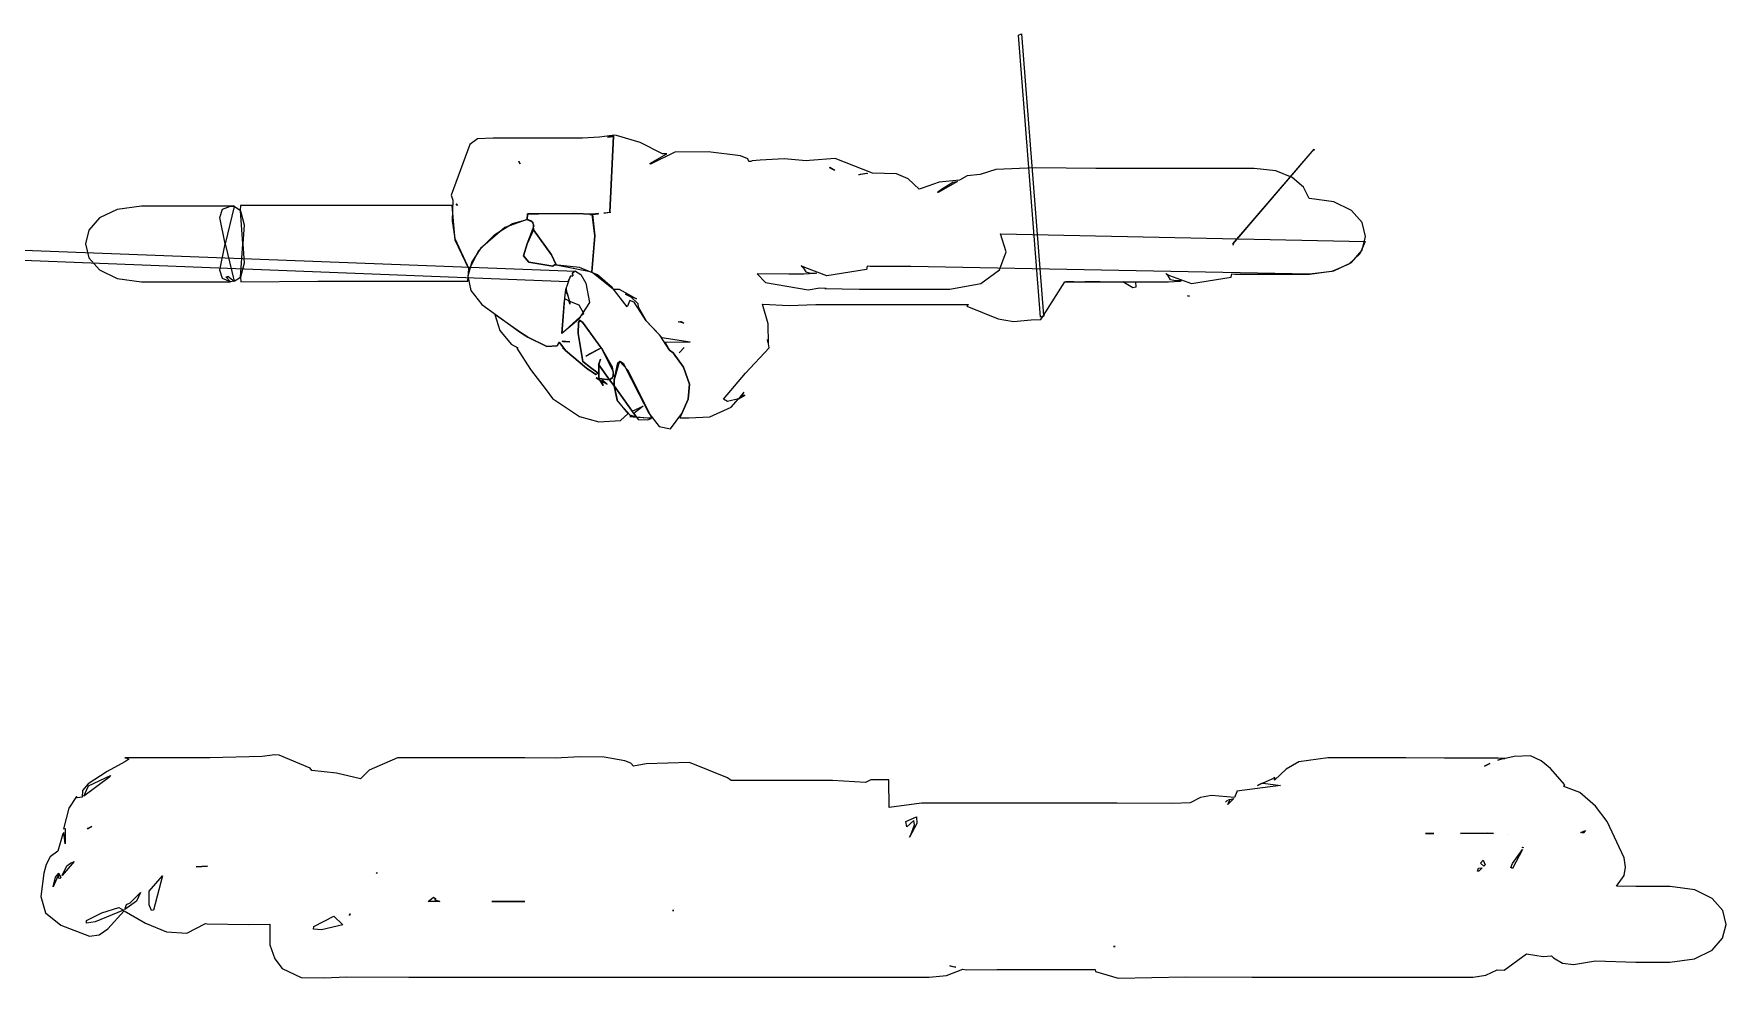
# Model space of a CAD drawing. Extents: x -74 to 153, y -120 to 75.
# Drawn here: x 85.6 to 152.5, y -116.2 to -78.8 of the extents above; entities that cross this region are included whole.
import ezdxf

# ---------------------------------------------------------------- set-up
doc = ezdxf.new("R2010")
doc.units = 0

msp = doc.modelspace()

# ---------------------------------------------------------------- linework, layer by layer
at = {"layer": 'Layer 1'}
for p, q in [((124.551, -78.8937), (124.669712, -78.840176)), ((125.426223, -90.032986), (124.551, -78.8937)), ((124.669712, -78.840176), (125.544935, -89.974503)), ((108.000427, -82.917104), (107.33291, -82.963191)), ((108.585253, -82.848847), (108.000427, -82.917104)), ((108.551, -82.8863), (108.312985, -82.924076)), ((108.312985, -82.924076), (108.31403, -82.924076)), ((108.31403, -82.924076), (108.570713, -82.896366)), ((108.551023, -82.886151), (108.4096, -85.88363)), ((108.4096, -85.88363), (108.551, -82.8863)), ((108.570713, -82.896366), (108.551023, -82.886151)), ((108.586, -82.8481), (108.585253, -82.848847)), ((108.58651, -82.847906), (108.586, -82.8481)), ((108.669783, -82.854327), (108.58651, -82.847906)), ((109.606835, -83.133752), (108.669783, -82.854327)), ((102.87757, -83.209581), (102.1345, -85.215289)), ((103.182185, -82.982969), (102.87757, -83.209581)), ((103.80235, -82.960129), (103.182185, -82.982969)), ((105.60744, -82.961324), (103.80235, -82.960129)), ((107.33291, -82.963191), (105.60744, -82.961324)), ((110.483483, -83.576107), (109.606835, -83.133752)), ((110.97264, -83.519193), (110.018975, -83.985015)), ((110.176319, -83.862236), (110.66418, -83.577825)), ((110.66418, -83.577825), (110.483483, -83.576107)), ((112.297209, -83.496779), (110.97264, -83.519193)), ((113.57184, -83.660083), (112.297209, -83.496779)), ((133.02838, -87.141518), (136.239, -83.4032)), ((136.221191, -83.4032), (133.02838, -87.141518)), ((136.23213, -83.44987), (136.221191, -83.4032)), ((136.239, -83.4032), (136.23213, -83.44987)), ((104.81586, -83.875215), (104.81583, -83.87523)), ((104.81583, -83.87523), (104.862208, -83.97688)), ((104.817727, -83.881935), (104.81586, -83.875215)), ((104.862208, -83.97688), (104.817727, -83.881935)), ((109.987548, -83.965035), (110.176319, -83.862236)), ((110.018975, -83.985015), (109.987548, -83.965035)), ((113.863812, -83.772814), (113.57184, -83.660083)), ((113.896048, -83.881618), (113.863812, -83.772814)), ((113.97611, -83.885725), (113.896048, -83.881618)), ((114.033719, -83.856416), (113.97611, -83.885725)), ((114.349758, -83.831185), (114.033719, -83.856416)), ((115.290556, -83.777978), (114.349758, -83.831185)), ((116.165498, -83.855685), (115.290556, -83.777978)), ((116.292969, -83.840228), (116.165498, -83.855685)), ((117.308899, -83.7692), (116.292969, -83.840228)), ((117.110328, -84.152619), (117.098515, -84.111057)), ((117.098515, -84.111057), (117.09853, -84.111057)), ((117.09853, -84.111057), (117.104205, -84.111057)), ((117.104205, -84.111057), (117.298612, -84.228313)), ((117.244938, -84.212849), (117.110328, -84.152619)), ((117.298612, -84.228313), (117.244938, -84.212849)), ((118.780599, -84.341048), (117.308899, -83.7692)), ((123.659612, -84.20658), (123.047218, -84.397343)), ((125.228432, -84.131767), (123.659612, -84.20658)), ((126.436012, -84.149994), (125.228432, -84.131767)), ((127.612962, -84.1544), (126.436012, -84.149994)), ((129.740802, -84.1544), (127.612962, -84.1544)), ((130.60448, -84.1544), (129.740802, -84.1544)), ((132.312, -84.1544), (130.60448, -84.1544)), ((133.166, -84.1544), (132.312, -84.1544)), ((133.86887, -84.15441), (133.166, -84.1544)), ((134.724857, -84.251793), (133.86887, -84.15441)), ((135.372974, -84.513648), (134.724857, -84.251793)), ((118.584369, -84.364088), (118.240911, -84.405658)), ((118.240911, -84.405658), (118.316685, -84.38709)), ((118.316685, -84.38709), (118.54616, -84.344838)), ((118.54616, -84.344838), (118.584369, -84.364088)), ((118.54616, -84.344838), (118.54616, -84.344838)), ((119.738409, -84.368989), (118.780599, -84.341048)), ((120.190418, -84.572888), (119.738409, -84.368989)), ((120.628569, -84.979398), (120.190418, -84.572888)), ((121.424657, -84.696183), (120.751657, -84.931564)), ((122.145552, -84.679284), (121.387026, -85.109667)), ((122.226707, -84.627921), (121.424657, -84.696183)), ((121.509931, -84.971556), (121.957126, -84.697078)), ((121.957126, -84.697078), (122.12091, -84.678119)), ((122.12091, -84.678089), (122.145552, -84.679284)), ((122.12091, -84.678119), (122.12091, -84.678089)), ((122.522622, -84.446492), (122.226707, -84.627921)), ((123.047218, -84.397343), (122.522622, -84.446492)), ((135.813322, -84.894531), (135.372974, -84.513648)), ((136.046, -85.349), (135.813322, -84.894531)), ((102.1345, -85.215289), (102.204938, -85.414221)), ((102.204938, -85.414221), (102.170375, -86.228124)), ((102.34041, -85.554454), (102.38985, -85.621837)), ((102.38985, -85.621837), (102.34041, -85.554454)), ((102.34041, -85.554454), (102.34041, -85.554454)), ((120.751657, -84.931564), (120.628569, -84.979398)), ((121.354971, -85.097468), (121.509931, -84.971556)), ((121.387026, -85.109667), (121.354971, -85.097468)), ((136.052, -85.34895), (136.046, -85.349)), ((137.02221, -85.477291), (136.052, -85.34895)), ((137.715217, -85.815645), (137.02221, -85.477291)), ((88.240983, -86.114695), (87.825179, -86.593058)), ((88.93399, -85.776341), (88.240983, -86.114695)), ((89.9042, -85.648), (88.93399, -85.776341)), ((91.6964, -85.648), (89.9042, -85.648)), ((93.0404, -85.648), (91.6964, -85.648)), ((93.002127, -86.100779), (93.098441, -85.771085)), ((93.209768, -87.14137), (93.002127, -86.100779)), ((93.4138, -85.64794), (93.0404, -85.648)), ((93.098441, -85.771085), (93.4138, -85.64794)), ((93.56217, -85.666226), (93.209819, -87.141426)), ((93.4885, -85.648), (93.4138, -85.648)), ((93.4138, -85.648), (93.56212, -85.666227)), ((93.5553, -85.6375), (93.4885, -85.648)), ((93.555288, -85.637501), (93.5553, -85.6375)), ((93.563165, -85.648), (93.555288, -85.637501)), ((93.56212, -85.666227), (93.563165, -85.648)), ((93.56217, -85.666236), (93.56217, -85.666226)), ((93.809086, -85.833231), (93.56217, -85.666236)), ((93.8176, -85.6192), (93.802143, -85.804422)), ((93.802143, -85.804422), (93.809086, -85.833221)), ((93.809086, -85.833221), (93.951602, -86.382324)), ((93.911027, -87.141431), (93.809086, -85.833231)), ((96.8652, -85.6192), (93.8176, -85.6192)), ((98.3627, -85.6192), (96.8652, -85.6192)), ((100.952, -85.6192), (98.3627, -85.6192)), ((102.174149, -85.619253), (100.952, -85.6192)), ((102.170375, -86.228124), (102.277876, -86.9294)), ((102.29577, -86.989046), (102.174149, -85.619253)), ((105.14, -86.1798), (104.257018, -86.490721)), ((104.562351, -86.32953), (105.139875, -86.180031)), ((105.139875, -86.180031), (105.140621, -86.180031)), ((105.140002, -86.179793), (105.14, -86.1798)), ((105.330906, -86.241818), (105.140002, -86.179793)), ((105.140621, -86.180031), (105.157393, -85.946833)), ((105.157457, -85.946906), (105.140686, -86.179813)), ((105.140686, -86.179813), (105.369071, -86.284268)), ((105.157393, -85.946833), (105.584856, -85.947729)), ((105.58492, -85.947803), (105.157457, -85.946906)), ((105.411628, -86.415005), (105.330906, -86.241818)), ((105.584856, -85.947729), (107.020676, -85.933437)), ((107.0206, -85.93351), (105.58492, -85.947803)), ((107.020734, -85.933492), (107.0206, -85.93351)), ((107.020676, -85.933437), (107.021, -85.9334)), ((107.694523, -85.959597), (107.020734, -85.933492)), ((107.021, -85.9334), (107.694938, -85.959505)), ((107.618396, -85.980452), (107.694523, -85.959597)), ((107.715528, -85.972141), (107.618396, -85.980452)), ((107.695073, -85.959811), (107.618938, -85.980667)), ((107.618938, -85.980667), (107.715921, -85.972356)), ((107.694938, -85.959505), (107.705437, -85.958758)), ((107.705572, -85.959064), (107.695073, -85.959811)), ((107.965804, -85.944159), (107.705328, -85.959182)), ((107.705328, -85.959182), (107.715677, -85.970846)), ((107.705437, -85.958758), (107.965913, -85.943734)), ((107.715921, -85.970728), (107.705572, -85.959064)), ((107.811787, -86.818466), (107.715528, -85.972141)), ((107.715677, -85.97219), (107.965072, -85.945794)), ((107.715677, -85.970846), (107.715677, -85.97219)), ((107.965166, -85.945377), (107.715921, -85.971774)), ((107.715921, -85.971774), (107.715921, -85.970728)), ((107.715921, -85.972356), (107.812038, -86.818098)), ((107.965072, -85.945794), (107.965819, -85.944151)), ((107.965913, -85.943734), (107.965166, -85.945377)), ((107.965819, -85.944151), (107.965804, -85.944159)), ((108.171452, -85.921687), (108.409467, -85.883918)), ((108.172498, -85.921687), (108.171452, -85.921687)), ((108.429181, -85.893977), (108.172498, -85.921687)), ((108.409467, -85.883918), (108.40949, -85.883769)), ((108.40949, -85.883769), (108.429181, -85.893977)), ((138.131021, -86.294008), (137.715217, -85.815645)), ((67.572872, -86.713153), (107.046164, -88.217254)), ((87.825179, -86.593058), (87.686577, -87.141425)), ((93.951602, -86.382324), (93.911027, -87.141421)), ((102.277876, -86.9294), (102.842855, -88.153571)), ((103.228018, -87.398249), (103.863124, -86.762919)), ((104.257018, -86.490721), (103.291561, -87.31668)), ((103.863124, -86.762919), (104.562351, -86.32953)), ((105.136941, -87.141335), (105.411628, -86.415005)), ((105.39318, -86.586441), (105.13708, -87.141368)), ((105.369071, -86.284268), (105.393284, -86.58657)), ((106.105473, -87.570871), (105.393176, -86.586434)), ((105.393176, -86.586434), (105.39318, -86.586441)), ((105.393284, -86.58657), (106.105581, -87.571156)), ((107.812038, -86.818098), (107.694192, -88.238888)), ((107.695404, -88.239696), (107.811787, -86.818466)), ((124.066424, -87.454409), (123.839423, -86.73962)), ((123.839423, -86.73962), (138.250304, -87.046289)), ((138.269622, -86.842375), (138.131021, -86.294008)), ((138.131021, -87.390742), (138.269622, -86.842375)), ((106.752736, -88.634801), (67.9681, -87.1307)), ((87.686577, -87.141425), (87.825179, -87.689792)), ((93.002127, -88.181962), (93.209768, -87.14137)), ((93.209819, -87.141426), (93.56217, -88.616626)), ((93.809086, -88.449631), (93.911027, -87.141431)), ((93.911027, -87.141421), (93.951602, -87.900522)), ((102.835983, -88.124963), (102.29577, -86.989046)), ((102.842855, -88.153571), (103.228018, -87.398249)), ((103.291561, -87.31668), (102.952249, -87.84601)), ((104.989435, -87.608634), (105.136941, -87.141335)), ((105.13708, -87.141368), (104.989578, -87.608667)), ((106.287917, -87.965516), (106.105473, -87.570871)), ((106.105581, -87.571156), (106.287734, -87.96551)), ((123.810432, -88.164334), (124.066424, -87.454409)), ((133.028564, -87.141524), (133.039503, -87.188194)), ((133.046373, -87.141524), (133.028564, -87.141524)), ((133.039503, -87.188194), (133.046373, -87.141524)), ((138.044035, -87.531806), (137.608763, -87.943686)), ((137.715217, -87.869105), (138.131021, -87.390742)), ((138.250304, -87.046289), (138.044035, -87.531806)), ((87.825179, -87.689792), (88.240983, -88.168155)), ((88.240983, -88.168155), (88.93399, -88.506509)), ((93.098441, -88.511655), (93.002127, -88.181962)), ((93.951602, -87.900522), (93.809086, -88.449621)), ((102.952249, -87.84601), (102.801531, -88.411954)), ((102.802, -88.6061), (102.835983, -88.124963)), ((105.200716, -87.856846), (104.989435, -87.608634)), ((104.989578, -87.608667), (105.200861, -87.856879)), ((106.156371, -88.018432), (105.200716, -87.856846)), ((105.200861, -87.856879), (106.15651, -88.018465)), ((106.219669, -87.96272), (106.156371, -88.018432)), ((106.15651, -88.018465), (106.219809, -87.962753)), ((107.202974, -88.070114), (106.219669, -87.96272)), ((106.219809, -87.962753), (106.287917, -87.965516)), ((106.287734, -87.96551), (107.695404, -88.239696)), ((106.936044, -88.288251), (107.045863, -88.217224)), ((107.046164, -88.217254), (106.936345, -88.288282)), ((107.045863, -88.217224), (107.04587, -88.217223)), ((107.04587, -88.217223), (107.263138, -88.346721)), ((107.915364, -88.360157), (107.202974, -88.070114)), ((107.694192, -88.238888), (108.554376, -88.930762)), ((116.109873, -88.077283), (115.965899, -88.00364)), ((115.965899, -88.00364), (116.061131, -88.092458)), ((116.061131, -88.092458), (116.14608, -88.247826)), ((116.977744, -88.402956), (116.109873, -88.077283)), ((116.14608, -88.247826), (116.285739, -88.279435)), ((118.544824, -88.146124), (116.977744, -88.402956)), ((118.581868, -88.019967), (118.544824, -88.146124)), ((118.690664, -88.026538), (118.581868, -88.019967)), ((118.690664, -88.0296), (118.690664, -88.026538)), ((118.728, -88.0296), (118.690664, -88.0296)), ((119.176, -88.0296), (118.728, -88.0296)), ((120.296, -88.0296), (119.176, -88.0296)), ((136.051144, -88.336269), (120.296, -88.0296)), ((123.071393, -88.708371), (123.810432, -88.164334)), ((136.944471, -88.229362), (136.051144, -88.336269)), ((136.052, -88.3358), (137.02221, -88.207459)), ((137.608763, -87.943686), (136.944471, -88.229362)), ((137.02221, -88.207459), (137.715217, -87.869105)), ((88.93399, -88.506509), (89.9042, -88.63485)), ((89.9042, -88.63485), (91.6964, -88.6348)), ((91.6964, -88.6348), (93.0404, -88.6348)), ((93.0404, -88.6348), (93.4138, -88.6348)), ((93.4138, -88.6348), (93.098441, -88.511655)), ((93.41385, -88.634848), (93.2347, -88.4391)), ((93.2347, -88.4391), (93.309371, -88.4391)), ((93.309371, -88.4391), (93.308326, -88.420873)), ((93.308326, -88.420873), (93.56217, -88.616621)), ((93.56217, -88.616621), (93.41385, -88.634848)), ((93.56217, -88.616626), (93.809086, -88.449631)), ((93.809086, -88.449621), (93.824543, -88.634843)), ((93.824543, -88.634843), (96.8652, -88.6061)), ((96.8652, -88.6061), (98.3627, -88.6061)), ((98.3627, -88.6061), (100.952, -88.6061)), ((100.952, -88.6061), (102.618, -88.6061)), ((102.618, -88.6061), (102.802, -88.6061)), ((102.801531, -88.411954), (102.909146, -88.983795)), ((106.604989, -89.511198), (106.666587, -88.939328)), ((106.67818, -88.889578), (106.649305, -89.042131)), ((106.666587, -88.939328), (106.850441, -88.421113)), ((106.739575, -89.131528), (106.67818, -88.889578)), ((106.67818, -88.889578), (106.67818, -88.889578)), ((106.850742, -88.421144), (106.752736, -88.634801)), ((106.850441, -88.421113), (106.950777, -88.399526)), ((106.951078, -88.399557), (106.850742, -88.421144)), ((106.930071, -88.296853), (106.936044, -88.288251)), ((106.950777, -88.399526), (106.930071, -88.296853)), ((106.936345, -88.288282), (106.930371, -88.296884)), ((106.930371, -88.296884), (106.951078, -88.399557)), ((107.263138, -88.346721), (107.464967, -88.685093)), ((107.464967, -88.685093), (107.601088, -89.456153)), ((108.498582, -88.866879), (107.915364, -88.360157)), ((109.094369, -89.62431), (108.498582, -88.866879)), ((108.554376, -88.930762), (108.78116, -88.929045)), ((108.78116, -88.929045), (109.460639, -89.304739)), ((115.47703, -88.33529), (114.22847, -88.326979)), ((114.22847, -88.326979), (114.560556, -88.667809)), ((114.560556, -88.667809), (116.246496, -88.958183)), ((116.068128, -88.33178), (115.47703, -88.33529)), ((116.534532, -88.308595), (116.068128, -88.33178)), ((116.246496, -88.958183), (116.703275, -88.882056)), ((116.285739, -88.279435), (116.582075, -88.29882)), ((116.582075, -88.29882), (116.534532, -88.308595)), ((116.703275, -88.882056), (116.957561, -88.891639)), ((116.939535, -88.901597), (116.897241, -88.898834)), ((116.897241, -88.898834), (118.269331, -88.923334)), ((116.957561, -88.891639), (116.939535, -88.901597)), ((118.269331, -88.923334), (119.14468, -88.925499)), ((119.14468, -88.925499), (120.057, -88.9255)), ((120.057, -88.9255), (120.953347, -88.9255)), ((120.953347, -88.9255), (121.849253, -88.9255)), ((121.849253, -88.9255), (123.071393, -88.708371)), ((125.545472, -89.974193), (126.389467, -88.634773)), ((126.389467, -88.634773), (128.245307, -88.634773)), ((126.422684, -88.635055), (126.738581, -88.635055)), ((126.738581, -88.635055), (126.422684, -88.635055)), ((126.422684, -88.635055), (126.422684, -88.635055)), ((127.180478, -88.635055), (127.777266, -88.635055)), ((127.777266, -88.635055), (127.180478, -88.635055)), ((127.180478, -88.635055), (127.180478, -88.635055)), ((128.245307, -88.634773), (129.888517, -88.641494)), ((128.682364, -88.633636), (129.17385, -88.634831)), ((129.076426, -88.88012), (128.682364, -88.633636)), ((128.682364, -88.633636), (128.682364, -88.633636)), ((129.192193, -88.85425), (129.076426, -88.88012)), ((129.17385, -88.634831), (129.192193, -88.85425)), ((129.888517, -88.641494), (130.479615, -88.637984)), ((130.472611, -88.398655), (130.377379, -88.309837)), ((130.377379, -88.309837), (130.521356, -88.38348)), ((130.557561, -88.55403), (130.472611, -88.398655)), ((130.479615, -88.637984), (130.946019, -88.614799)), ((130.521356, -88.38348), (131.389231, -88.709153)), ((130.697222, -88.585641), (130.557561, -88.55403)), ((130.993563, -88.605024), (130.697222, -88.585641)), ((130.946019, -88.614799), (130.993563, -88.605024)), ((131.389231, -88.709153), (132.956301, -88.452329)), ((132.956301, -88.452329), (132.993345, -88.326172)), ((132.993345, -88.326172), (133.102149, -88.332743)), ((133.102149, -88.332743), (133.102149, -88.335805)), ((133.102149, -88.335805), (133.139485, -88.335805)), ((133.139485, -88.335805), (133.587, -88.3358)), ((133.587, -88.3358), (134.707, -88.3358)), ((134.707, -88.3358), (136.052, -88.3358)), ((102.909146, -88.983795), (103.34483, -89.53082)), ((103.34483, -89.53082), (104.87953, -90.64126)), ((106.513838, -90.675833), (106.604989, -89.511198)), ((106.619698, -89.293416), (106.513963, -90.675856)), ((106.800395, -89.408051), (106.619698, -89.293416)), ((106.649305, -89.042131), (106.706906, -89.088651)), ((106.706906, -89.088651), (106.739575, -89.131528)), ((106.823147, -89.420736), (106.739724, -89.131818)), ((106.739724, -89.131818), (106.739724, -89.131819)), ((106.739724, -89.131819), (106.800395, -89.408051)), ((106.825014, -89.52297), (106.800507, -89.408342)), ((106.800507, -89.408342), (106.800536, -89.408342)), ((106.800536, -89.408342), (106.822997, -89.421029)), ((106.822997, -89.421029), (106.825014, -89.52297)), ((107.197095, -89.556197), (106.823147, -89.420736)), ((107.601088, -89.456153), (107.167039, -90.126525)), ((107.384496, -89.884221), (107.197095, -89.556197)), ((109.349484, -89.267024), (109.030405, -89.13118)), ((109.030405, -89.13118), (109.242023, -89.234734)), ((109.19386, -89.377395), (109.094369, -89.62431)), ((109.374913, -89.439109), (109.19386, -89.377395)), ((109.242023, -89.234734), (109.511534, -89.489079)), ((109.460639, -89.304739), (109.349484, -89.267024)), ((109.848086, -90.183172), (109.374913, -89.439109)), ((109.511534, -89.489079), (109.530934, -89.623256)), ((114.664754, -90.298455), (114.443781, -89.52114)), ((114.443781, -89.52114), (114.451361, -89.522708)), ((114.451361, -89.522708), (115.487484, -89.573321)), ((115.487484, -89.573321), (116.553541, -89.531601)), ((116.553541, -89.531601), (118.490041, -89.531601)), ((118.490041, -89.531601), (120.514331, -89.530406)), ((120.514331, -89.530406), (122.301341, -89.530406)), ((122.301341, -89.530406), (122.5, -89.5304)), ((122.5, -89.5304), (122.58007, -89.5304)), ((122.58007, -89.5304), (122.517212, -89.596611)), ((122.517212, -89.596611), (123.75796, -90.105414)), ((131.232708, -89.195963), (131.308402, -89.205297)), ((131.308402, -89.205297), (131.232708, -89.195963)), ((131.232708, -89.195963), (131.232708, -89.195963)), ((103.862101, -89.928428), (103.862106, -89.928413)), ((104.879641, -90.641307), (103.862101, -89.928428)), ((103.862106, -89.928413), (104.061747, -90.560207)), ((107.167039, -90.126525), (106.513838, -90.675833)), ((106.513963, -90.675856), (107.384496, -89.884221)), ((107.151053, -90.676616), (107.167333, -90.24165)), ((107.167444, -90.241697), (107.151164, -90.676663)), ((107.167333, -90.24165), (107.22456, -90.1697)), ((107.224671, -90.169747), (107.167444, -90.241697)), ((107.22456, -90.1697), (107.322827, -90.238874)), ((107.322938, -90.238921), (107.224671, -90.169747)), ((107.322827, -90.238874), (108.123055, -91.321631)), ((108.070092, -91.243341), (107.322938, -90.238921)), ((109.530934, -89.623256), (109.848578, -90.183141)), ((110.387441, -90.746871), (109.848086, -90.183172)), ((109.848578, -90.183141), (110.456447, -90.836515)), ((111.113664, -90.225219), (111.193436, -90.20072)), ((111.326881, -90.269119), (111.113664, -90.225219)), ((111.193435, -90.200705), (111.231936, -90.207724)), ((111.193436, -90.20072), (111.193435, -90.200705)), ((111.231936, -90.207724), (111.326881, -90.269119)), ((123.75796, -90.105414), (124.362934, -90.20454)), ((124.362934, -90.20454), (125.055442, -90.141771)), ((125.055442, -90.141771), (125.435071, -90.123835)), ((125.526268, -89.999734), (125.426223, -90.032986)), ((125.435071, -90.123835), (125.526513, -89.999716)), ((125.544935, -89.974503), (125.526268, -89.999734)), ((125.526513, -89.999716), (125.584996, -89.96822)), ((125.584996, -89.96822), (125.545472, -89.974193)), ((104.061747, -90.560207), (104.504981, -91.106963)), ((104.87953, -90.64126), (105.164214, -90.819478)), ((105.164325, -90.819525), (104.879641, -90.641307)), ((105.164214, -90.819478), (105.913316, -91.198101)), ((105.913427, -91.198149), (105.164325, -90.819525)), ((107.336537, -91.784664), (107.151053, -90.676616)), ((107.151164, -90.676663), (107.336648, -91.784711)), ((110.76033, -91.339992), (110.387441, -90.746871)), ((110.456447, -90.836515), (111.575497, -91.013717)), ((114.638072, -90.927877), (114.640686, -90.921007)), ((114.664028, -91.052862), (114.638072, -90.927877)), ((114.640686, -90.921007), (114.640715, -90.921022)), ((114.640715, -90.921022), (114.665073, -91.027048)), ((114.676688, -91.09186), (114.664754, -90.298455)), ((104.504981, -91.106963), (104.767346, -91.252804)), ((104.767346, -91.252804), (104.731616, -91.260122)), ((104.731616, -91.260122), (105.275901, -92.108814)), ((105.913316, -91.198101), (106.331684, -91.173584)), ((106.331795, -91.173631), (105.913427, -91.198149)), ((106.331684, -91.173584), (106.403003, -91.029349)), ((106.403113, -91.029396), (106.331795, -91.173631)), ((106.403003, -91.029349), (106.477383, -91.103289)), ((106.477494, -91.103336), (106.403113, -91.029396)), ((106.477383, -91.103289), (106.658954, -91.353699)), ((106.659065, -91.353746), (106.477494, -91.103336)), ((106.519378, -90.982403), (106.828704, -91.016088)), ((106.551606, -91.000481), (106.519378, -90.982403)), ((106.519378, -90.982403), (106.519378, -90.982403)), ((106.519485, -90.982424), (106.551714, -91.000502)), ((106.519486, -90.982424), (106.519485, -90.982424)), ((106.828812, -91.016108), (106.519486, -90.982424)), ((106.658946, -91.353713), (106.537038, -91.247359)), ((106.537038, -91.247359), (106.677181, -91.378796)), ((106.677299, -91.378828), (106.537156, -91.247391)), ((106.537156, -91.247391), (106.659065, -91.353746)), ((106.828704, -91.016088), (106.551606, -91.000481)), ((106.551714, -91.000502), (106.828812, -91.016108)), ((106.677181, -91.378796), (106.658946, -91.353713)), ((106.658946, -91.353713), (106.658946, -91.353713)), ((106.658954, -91.353699), (107.489401, -92.048973)), ((107.489514, -92.049018), (106.659065, -91.353746)), ((106.659065, -91.353746), (106.677299, -91.378828)), ((107.454078, -91.580976), (107.573881, -91.500788)), ((107.499992, -91.561568), (107.454078, -91.580976)), ((108.072422, -91.246694), (107.499992, -91.561568)), ((107.573881, -91.500788), (108.070092, -91.243341)), ((108.549907, -92.20281), (108.072422, -91.246694)), ((108.123055, -91.321631), (108.493947, -92.002382)), ((111.516865, -91.021169), (110.594122, -91.032832)), ((110.594122, -91.032832), (110.760818, -91.339977)), ((110.908217, -91.441209), (110.76033, -91.339992)), ((110.760818, -91.339977), (110.908705, -91.441194)), ((111.323396, -92.009495), (110.908217, -91.441209)), ((110.908705, -91.441194), (111.323883, -92.00948)), ((111.349205, -91.238084), (111.148377, -91.446783)), ((111.148377, -91.446783), (111.170168, -91.416409)), ((111.170168, -91.416409), (111.349205, -91.238084)), ((111.349205, -91.238084), (111.349205, -91.238084)), ((111.565282, -91.023484), (111.516865, -91.021169)), ((111.575497, -91.013717), (111.565282, -91.023484)), ((113.774214, -92.242945), (114.706437, -91.248647)), ((114.665073, -91.027048), (114.664028, -91.052862)), ((114.706437, -91.248647), (114.676688, -91.09186)), ((105.275901, -92.108814), (105.896896, -92.903472)), ((107.639384, -92.01828), (107.336537, -91.784664)), ((107.336648, -91.784711), (107.639495, -92.018327)), ((107.489401, -92.048973), (107.855423, -92.298417)), ((107.855536, -92.298463), (107.489514, -92.049018)), ((107.952284, -92.24844), (107.639384, -92.01828)), ((107.639495, -92.018327), (107.952395, -92.248487)), ((107.855423, -92.298417), (107.952284, -92.24844)), ((107.952395, -92.248487), (107.855536, -92.298463)), ((107.99603, -91.819677), (107.95971, -91.89756)), ((107.95971, -91.89756), (107.978086, -91.923232)), ((107.959832, -91.897594), (107.996152, -91.819712)), ((107.978209, -91.923266), (107.959832, -91.897594)), ((107.978086, -91.923232), (107.970216, -92.373881)), ((107.970339, -92.373915), (107.978209, -91.923266)), ((107.978086, -91.923231), (107.99603, -91.819677)), ((107.978086, -91.923232), (107.978086, -91.923231)), ((108.397679, -92.50572), (107.978086, -91.923232)), ((107.996152, -91.819712), (107.978209, -91.923266)), ((107.978209, -91.923266), (108.397802, -92.505754)), ((108.038178, -91.693236), (107.996034, -91.819386)), ((107.996034, -91.819386), (108.038178, -91.693236)), ((108.040625, -91.692235), (107.996144, -91.819408)), ((107.996144, -91.819408), (108.038288, -91.693258)), ((108.038178, -91.693236), (108.038178, -91.693236)), ((108.038288, -91.693258), (108.040603, -91.692213)), ((108.040603, -91.692213), (108.040625, -91.692235)), ((108.493947, -92.002382), (108.547994, -92.368086)), ((108.527119, -92.416313), (108.549907, -92.20281)), ((108.584947, -92.512559), (108.722702, -91.834654)), ((108.784459, -91.776317), (108.58507, -92.512591)), ((108.722702, -91.834654), (108.821542, -91.772766)), ((109.114215, -92.135769), (108.784459, -91.776317)), ((108.821542, -91.772766), (108.938525, -91.85732)), ((108.938525, -91.85732), (109.560388, -93.085915)), ((110.06304, -94.017691), (109.114215, -92.135769)), ((111.5613, -92.684659), (111.323396, -92.009495)), ((111.323883, -92.00948), (111.561788, -92.684644)), ((112.900037, -93.278337), (113.774214, -92.242945)), ((105.896896, -92.903472), (106.146141, -93.24693)), ((107.990922, -92.461529), (107.869725, -92.429538)), ((107.869725, -92.429538), (108.017176, -92.520744)), ((108.017299, -92.520778), (107.869848, -92.429573)), ((107.869848, -92.429573), (107.991045, -92.461564)), ((107.970216, -92.373881), (107.990922, -92.46153)), ((107.991045, -92.461564), (107.970339, -92.373915)), ((108.017176, -92.520744), (107.990922, -92.461529)), ((107.990922, -92.461529), (107.990922, -92.461529)), ((107.990922, -92.46153), (108.397679, -92.505721)), ((108.397802, -92.505755), (107.991045, -92.461564)), ((107.991045, -92.461564), (108.0173, -92.520779)), ((108.017176, -92.520744), (108.143326, -92.731631)), ((108.017177, -92.520744), (108.017176, -92.520744)), ((108.096074, -92.566249), (108.017177, -92.520744)), ((108.143449, -92.731665), (108.017299, -92.520778)), ((108.0173, -92.520779), (108.096197, -92.566283)), ((108.121946, -92.50721), (108.096074, -92.566248)), ((108.096074, -92.566248), (108.300546, -92.684236)), ((108.096074, -92.566248), (108.096074, -92.566248)), ((108.143326, -92.731631), (108.096074, -92.566249)), ((108.096197, -92.566283), (108.12207, -92.507244)), ((108.300669, -92.684271), (108.096197, -92.566283)), ((108.096197, -92.566283), (108.143449, -92.731665)), ((108.300546, -92.684236), (108.121946, -92.50721)), ((108.12207, -92.507244), (108.300669, -92.684271)), ((108.397679, -92.505721), (108.397679, -92.50572)), ((108.547994, -92.368086), (108.397687, -92.505704)), ((108.397687, -92.505704), (108.575173, -92.752037)), ((108.397802, -92.505754), (108.527119, -92.416313)), ((108.575288, -92.752088), (108.397802, -92.505755)), ((108.575171, -92.752049), (108.57517, -92.75205)), ((108.57517, -92.75205), (108.715196, -93.351642)), ((109.46131, -93.982369), (108.575171, -92.752049)), ((108.575173, -92.752037), (108.584947, -92.512559)), ((108.69813, -93.318089), (108.575288, -92.752088)), ((108.58507, -92.512591), (108.575295, -92.752069)), ((108.575295, -92.752069), (108.575296, -92.752073)), ((108.575296, -92.752073), (109.294007, -93.749928)), ((111.499369, -93.277478), (111.5613, -92.684659)), ((111.561788, -92.684644), (111.499856, -93.277466)), ((106.146141, -93.24693), (107.206121, -93.964036)), ((109.132552, -93.835258), (108.69813, -93.318089)), ((108.715196, -93.351642), (109.21644, -93.90274)), ((109.294007, -93.749928), (109.730222, -93.548368)), ((109.730222, -93.548368), (109.359636, -93.841079)), ((109.560388, -93.085915), (109.944435, -93.83262)), ((111.257067, -93.847019), (111.499369, -93.277478)), ((111.499856, -93.277466), (111.257555, -93.847004)), ((112.354699, -93.967525), (113.19566, -93.590291)), ((113.05404, -93.364107), (112.900037, -93.278337)), ((113.494495, -93.259818), (113.05404, -93.364107)), ((113.19566, -93.590291), (113.494495, -93.259818)), ((113.704044, -92.99286), (113.49418, -93.2599)), ((113.49418, -93.2599), (113.742402, -93.110557)), ((113.49418, -93.2599), (113.49418, -93.2599)), ((113.636227, -93.166852), (113.704044, -92.99286)), ((113.742402, -93.110557), (113.636227, -93.166852)), ((107.206121, -93.964036), (107.974272, -94.168658)), ((107.974272, -94.168658), (108.827007, -94.114698)), ((108.827007, -94.114698), (109.132552, -93.835258)), ((109.242529, -93.933536), (109.197898, -93.958767)), ((109.197898, -93.958767), (109.467267, -93.99042)), ((109.21644, -93.90274), (109.46131, -93.982369)), ((109.252878, -93.925374), (109.242529, -93.933536)), ((109.461435, -93.982393), (109.252878, -93.925374)), ((109.359636, -93.841079), (109.461435, -93.982394)), ((109.461309, -93.98237), (109.531463, -94.079794)), ((110.036801, -94.044213), (109.461309, -93.98237)), ((109.461309, -93.98237), (109.461309, -93.98237)), ((109.461443, -93.982393), (109.461435, -93.982393)), ((109.461435, -93.982394), (109.968819, -94.01463)), ((109.467267, -93.99042), (109.461443, -93.982393)), ((109.531463, -94.079794), (109.902506, -94.088566)), ((109.902506, -94.088566), (110.036801, -94.044213)), ((109.944435, -93.83262), (110.362561, -94.361447)), ((109.968819, -94.01463), (110.06304, -94.017691)), ((110.803771, -94.442784), (111.257067, -93.847019)), ((111.257555, -93.847004), (111.175595, -94.012535)), ((111.175595, -94.012535), (111.53174, -94.008279)), ((111.53174, -94.008279), (112.354699, -93.967525)), ((110.362561, -94.361447), (110.803771, -94.442784)), ((89.244507, -107.609819), (88.543055, -107.982417)), ((89.31175, -107.451798), (89.241895, -107.451798)), ((89.241895, -107.451798), (89.31175, -107.451798)), ((89.393667, -107.498191), (89.244507, -107.609819)), ((89.31175, -107.451798), (89.31175, -107.451798)), ((90.135361, -107.451901), (89.311789, -107.451901)), ((89.311789, -107.451901), (89.393667, -107.498191)), ((91.372691, -107.453096), (90.135361, -107.451901)), ((92.594851, -107.44772), (91.372691, -107.453096)), ((94.668001, -107.393464), (92.594851, -107.44772)), ((95.1713, -107.329), (94.668001, -107.393464)), ((95.171444, -107.328632), (95.1713, -107.329)), ((95.33581, -107.346135), (95.171444, -107.328632)), ((96.55972, -107.860232), (95.33581, -107.346135)), ((100.014138, -107.451138), (98.893488, -107.928922)), ((100.13344, -107.451138), (100.014138, -107.451138)), ((101.129107, -107.451138), (100.13344, -107.451138)), ((102.511397, -107.451138), (101.129107, -107.451138)), ((103.308864, -107.451138), (102.511397, -107.451138)), ((105.049194, -107.452333), (103.308864, -107.451138)), ((106.260564, -107.463705), (105.049194, -107.452333)), ((107.222331, -107.401262), (106.260564, -107.463705)), ((108.187724, -107.414407), (107.222331, -107.401262)), ((108.996414, -107.563167), (108.187724, -107.414407)), ((109.241873, -107.660158), (108.996414, -107.563167)), ((109.34527, -107.777997), (109.241873, -107.660158)), ((111.55609, -107.633463), (109.84668, -107.684799)), ((113.05695, -108.24411), (111.55609, -107.633463)), ((135.628759, -107.607027), (135.131098, -107.892545)), ((136.777932, -107.45171), (135.628759, -107.607027)), ((138.159212, -107.45171), (136.777932, -107.45171)), ((139.866882, -107.45171), (138.159212, -107.45171)), ((141.385102, -107.453876), (139.866882, -107.45171)), ((143.509012, -107.458431), (141.385102, -107.453876)), ((144.141688, -107.400508), (143.4918, -107.545057)), ((143.4918, -107.545057), (143.576679, -107.511515)), ((143.70371, -107.475784), (143.509012, -107.458431)), ((143.576679, -107.511515), (143.70371, -107.475784)), ((143.70355, -107.476156), (143.776472, -107.470883)), ((143.776472, -107.470883), (143.70355, -107.476156)), ((143.70355, -107.476156), (143.70355, -107.476156)), ((144.79257, -107.362904), (144.141688, -107.400508)), ((145.206756, -107.559906), (144.79257, -107.362904)), ((145.575887, -107.867958), (145.206756, -107.559906)), ((88.650874, -108.19866), (87.624724, -108.967252)), ((88.543055, -107.982417), (87.787387, -108.47635)), ((87.809655, -108.548533), (88.679747, -108.142075)), ((88.67975, -108.142074), (88.650874, -108.19866)), ((88.679747, -108.142075), (88.67975, -108.142074)), ((96.626372, -107.943065), (96.55972, -107.860232)), ((97.608365, -108.048014), (96.626372, -107.943065)), ((98.550762, -108.282588), (97.608365, -108.048014)), ((98.893488, -107.928922), (98.550762, -108.282588)), ((109.84668, -107.684799), (109.34527, -107.777997)), ((113.197549, -108.347507), (113.05695, -108.24411)), ((118.721995, -108.318868), (118.514377, -108.42453)), ((119.427054, -108.312814), (118.721995, -108.318868)), ((119.449224, -109.409994), (119.427054, -108.312814)), ((134.537211, -108.303284), (134.217961, -108.445622)), ((134.691079, -108.22803), (134.537211, -108.303284)), ((135.131098, -107.892545), (134.672112, -108.335079)), ((134.672112, -108.335079), (134.691079, -108.22803)), ((143.17815, -107.673482), (142.971766, -107.783078)), ((142.971766, -107.783078), (143.17815, -107.673482)), ((143.17815, -107.673482), (143.17815, -107.673482)), ((146.148758, -108.511849), (145.575887, -107.867958)), ((87.326949, -108.971687), (87.034924, -109.434508)), ((87.369482, -109.02697), (87.326949, -108.971687)), ((87.558206, -108.999466), (87.369482, -109.02697)), ((87.570458, -108.739646), (87.557459, -108.998271)), ((87.557459, -108.998271), (87.558206, -108.999466)), ((87.787387, -108.47635), (87.570458, -108.739646)), ((87.624724, -108.967252), (87.809655, -108.548533)), ((113.871487, -108.347507), (113.197549, -108.347507)), ((114.743327, -108.348403), (113.871487, -108.347507)), ((117.212877, -108.338337), (114.743327, -108.348403)), ((118.514377, -108.42453), (117.212877, -108.338337)), ((132.186344, -108.938805), (131.744312, -109.012129)), ((133.096431, -109.01735), (132.186344, -108.938805)), ((133.189075, -108.794624), (133.096431, -109.01735)), ((133.190571, -108.765656), (133.189075, -108.794624)), ((134.903421, -108.543217), (133.190571, -108.765656)), ((134.16138, -108.464968), (133.996573, -108.536578)), ((133.996573, -108.536578), (134.16138, -108.464968)), ((134.2079, -108.44922), (134.16138, -108.464968)), ((134.16138, -108.464968), (134.2079, -108.44922)), ((134.16138, -108.464968), (134.16138, -108.464968)), ((134.2079, -108.44922), (134.2079, -108.44922)), ((134.217961, -108.445622), (134.208044, -108.448982)), ((134.208044, -108.448982), (134.224674, -108.446667)), ((134.224674, -108.446667), (134.903421, -108.543217)), ((146.109668, -108.576895), (146.148758, -108.511849)), ((146.73796, -108.821182), (146.109668, -108.576895)), ((147.352474, -109.351012), (146.73796, -108.821182)), ((87.034924, -109.434508), (86.822127, -110.257805)), ((120.719338, -109.237633), (119.449224, -109.409994)), ((122.008034, -109.243731), (120.719338, -109.237633)), ((125.458374, -109.243731), (122.008034, -109.243731)), ((128.451354, -109.242686), (125.458374, -109.243731)), ((130.642344, -109.24851), (128.451354, -109.242686)), ((131.337131, -109.221673), (130.642344, -109.24851)), ((131.744312, -109.012129), (131.337131, -109.221673)), ((132.780782, -109.158739), (132.740235, -109.194327)), ((132.740235, -109.194327), (132.780782, -109.158739)), ((132.780782, -109.158739), (132.780782, -109.158739)), ((132.809366, -109.13745), (132.794924, -109.148091)), ((132.794924, -109.148091), (132.809366, -109.13745)), ((132.809366, -109.13745), (132.809366, -109.13745)), ((133.06065, -109.060441), (132.831245, -109.286501)), ((132.831245, -109.286501), (132.904744, -109.10959)), ((132.852534, -109.111905), (133.06065, -109.060419)), ((132.904744, -109.10959), (132.852534, -109.111905)), ((133.06065, -109.060419), (133.06065, -109.060441)), ((147.814496, -109.969502), (147.352474, -109.351012)), ((86.822127, -110.257805), (86.88157, -110.242252)), ((86.88157, -110.242252), (86.886313, -110.843348)), ((87.934182, -110.166801), (87.766903, -110.260722)), ((87.766903, -110.260722), (87.793008, -110.223536)), ((87.793008, -110.223536), (87.934182, -110.166801)), ((87.934182, -110.166801), (87.934182, -110.166801)), ((120.10983, -109.959707), (120.52038, -109.78411)), ((120.13725, -110.173805), (120.10983, -109.959707)), ((120.420038, -109.924993), (120.13725, -110.173805)), ((120.543375, -110.046835), (120.249407, -110.580264)), ((120.296659, -110.495385), (120.446932, -110.098014)), ((120.446932, -110.098014), (120.420038, -109.924993)), ((120.52038, -109.78411), (120.520382, -109.784111)), ((120.520382, -109.784111), (120.543375, -110.046835)), ((146.779554, -110.399423), (146.966382, -110.317307)), ((146.966382, -110.317308), (146.875813, -110.428299)), ((146.966382, -110.317307), (146.966382, -110.317308)), ((148.48573, -111.403752), (147.814496, -109.969502)), ((86.786851, -110.452056), (86.593609, -111.131826)), ((86.827681, -110.401593), (86.786851, -110.452056)), ((86.867581, -110.7321), (86.827681, -110.401593)), ((86.886313, -110.843348), (86.867581, -110.7321)), ((120.249407, -110.580264), (120.296659, -110.495385)), ((140.639889, -110.438619), (140.642801, -110.4372)), ((140.96745, -110.438619), (140.639889, -110.438619)), ((140.642801, -110.4372), (140.642802, -110.437051)), ((140.642802, -110.437051), (140.96745, -110.438619)), ((142.019262, -110.43997), (143.100392, -110.417076)), ((143.048182, -110.433399), (142.019262, -110.43997)), ((143.322076, -110.443316), (143.048182, -110.433399)), ((143.100392, -110.417069), (143.322076, -110.443316)), ((143.100392, -110.417076), (143.100392, -110.417069)), ((143.891442, -110.461274), (143.887335, -110.461274)), ((143.887335, -110.461274), (143.891143, -110.461274)), ((143.891143, -110.461274), (143.891442, -110.460527)), ((143.891442, -110.460527), (143.891442, -110.461274)), ((144.465291, -110.994136), (144.47959, -110.979843)), ((144.498982, -111.000109), (144.465291, -110.994136)), ((144.47959, -110.979843), (144.479628, -110.979873)), ((144.479628, -110.979873), (144.500774, -110.99548)), ((144.500774, -110.99548), (144.498982, -111.000109)), ((146.875813, -110.428299), (146.779554, -110.399423)), ((86.133914, -111.65636), (86.039548, -111.999589)), ((86.294633, -111.360358), (86.133914, -111.65636)), ((86.593609, -111.131826), (86.294633, -111.360358)), ((87.237915, -111.53728), (86.765679, -112.100966)), ((86.948422, -111.715505), (87.097473, -111.605678)), ((87.097473, -111.605678), (87.237915, -111.537279)), ((87.237915, -111.537279), (87.237915, -111.53728)), ((142.814403, -111.611228), (142.919115, -111.486967)), ((142.947848, -111.723817), (142.814403, -111.611228)), ((142.919115, -111.486966), (143.001664, -111.671315)), ((142.919115, -111.486967), (142.919115, -111.486966)), ((143.001664, -111.671315), (142.947848, -111.723817)), ((144.005658, -111.784589), (144.072187, -111.616767)), ((144.072187, -111.616767), (144.473505, -111.072189)), ((144.473505, -111.072189), (144.07302, -111.814817)), ((144.473505, -111.072189), (144.473505, -111.072189)), ((148.53854, -111.766479), (148.48573, -111.403752)), ((86.039548, -111.999589), (85.928714, -112.932431)), ((86.638777, -112.024248), (86.415928, -112.548844)), ((86.415928, -112.548844), (86.508103, -112.168633)), ((86.508103, -112.168633), (86.636007, -112.008792)), ((86.616031, -112.206785), (86.64169, -112.038107)), ((86.670132, -112.210202), (86.616031, -112.206785)), ((86.636007, -112.008792), (86.636015, -112.008791)), ((86.636015, -112.008791), (86.638777, -112.024248)), ((86.64169, -112.038107), (86.711111, -112.163383)), ((86.64169, -112.038107), (86.64169, -112.038107)), ((86.711111, -112.163383), (86.670132, -112.210202)), ((86.765679, -112.100966), (86.948422, -111.715505)), ((90.202877, -112.716126), (90.73491, -112.11482)), ((90.73491, -112.114817), (90.380804, -113.462257)), ((90.73491, -112.11482), (90.73491, -112.114817)), ((92.508515, -111.729939), (92.058299, -111.751818)), ((92.058299, -111.751818), (92.508515, -111.729939)), ((92.508515, -111.729939), (92.508515, -111.729939)), ((99.186435, -112.016811), (99.195336, -111.993626)), ((99.205693, -112.006021), (99.186435, -112.016811)), ((99.195336, -111.993626), (99.217215, -111.976414)), ((99.217215, -111.976414), (99.205693, -112.006021)), ((99.217215, -111.976414), (99.217215, -111.976414)), ((142.695909, -111.920582), (142.733102, -111.81018)), ((142.748851, -111.922598), (142.695909, -111.920582)), ((142.733102, -111.81018), (142.876314, -111.7937)), ((142.876315, -111.793671), (142.748851, -111.922598)), ((142.876314, -111.7937), (142.876315, -111.793671)), ((144.07302, -111.814817), (144.005658, -111.784589)), ((148.189502, -112.520177), (148.491256, -112.098404)), ((148.491256, -112.098404), (148.53854, -111.766479)), ((85.928714, -112.932431), (86.110091, -113.575163)), ((89.451056, -113.17786), (89.856641, -112.76498)), ((89.856641, -112.76498), (89.697531, -113.106886)), ((89.856641, -112.76498), (89.856641, -112.76498)), ((90.200465, -113.257258), (90.202877, -112.716126)), ((101.233502, -113.127128), (101.442641, -112.952561)), ((101.442641, -112.952539), (101.528251, -113.017578)), ((101.442641, -112.952561), (101.442641, -112.952539)), ((101.528251, -113.017578), (101.472248, -113.046461)), ((148.947012, -112.533596), (148.189502, -112.520177)), ((150.306702, -112.528966), (148.947012, -112.533596)), ((151.276607, -112.659576), (150.306702, -112.528966)), ((151.968818, -112.999553), (151.276607, -112.659576)), ((152.383498, -113.478892), (151.968818, -112.999553)), ((86.110091, -113.575163), (86.707689, -114.053365)), ((87.730945, -113.880532), (88.333264, -113.566596)), ((89.183835, -113.471445), (88.071672, -113.926618)), ((88.333264, -113.566596), (89.003565, -113.357392)), ((88.566126, -114.206912), (89.210599, -113.488059)), ((89.003565, -113.357392), (89.003571, -113.357392)), ((89.003571, -113.357392), (89.183835, -113.471445)), ((89.210599, -113.488059), (90.054847, -113.982128)), ((89.697531, -113.106886), (89.235062, -113.44257)), ((89.235062, -113.44257), (89.306963, -113.24145)), ((89.306963, -113.24145), (89.451056, -113.17786)), ((90.28901, -113.474192), (90.200465, -113.257258)), ((90.380804, -113.462257), (90.28901, -113.474192)), ((98.120806, -113.678404), (98.128386, -113.612918)), ((98.137428, -113.650111), (98.120806, -113.678404)), ((98.128371, -113.61291), (98.140042, -113.61627)), ((98.128386, -113.612918), (98.128371, -113.61291)), ((98.140042, -113.61627), (98.137428, -113.650111)), ((101.694216, -113.126382), (101.233502, -113.127128)), ((101.472248, -113.046461), (101.694216, -113.126382)), ((103.75074, -113.126344), (104.332071, -113.121416)), ((104.277232, -113.126344), (103.75074, -113.126344)), ((105.053119, -113.126344), (104.277232, -113.126344)), ((104.332071, -113.121416), (104.332071, -113.121565)), ((104.332071, -113.121565), (105.053119, -113.126344)), ((110.936356, -113.485588), (110.882541, -113.479465)), ((110.882541, -113.479465), (110.882571, -113.479465)), ((110.882571, -113.479465), (110.931577, -113.482825)), ((110.931577, -113.482825), (110.936356, -113.485588)), ((152.520811, -114.027586), (152.383498, -113.478892)), ((86.707689, -114.053365), (87.845518, -114.492619)), ((87.729342, -113.985329), (87.730945, -113.880532)), ((88.071672, -113.926618), (87.729342, -113.985329)), ((88.226123, -114.443991), (88.566126, -114.206912)), ((90.054847, -113.982128), (90.894035, -114.322361)), ((90.894035, -114.322361), (91.694951, -114.373383)), ((91.694951, -114.373383), (92.424389, -113.999819)), ((92.424389, -113.999819), (92.498911, -114.009295)), ((92.498911, -114.009295), (94.109601, -114.034526)), ((94.109601, -114.034526), (94.969628, -114.016882)), ((94.969628, -114.016882), (94.97127, -114.832576)), ((96.698881, -114.22197), (96.710933, -114.11432)), ((97.015022, -114.246849), (96.698881, -114.22197)), ((96.710933, -114.11432), (97.499357, -113.705808)), ((97.853603, -114.039791), (97.015022, -114.246849)), ((97.499357, -113.705808), (97.499355, -113.705809)), ((97.499355, -113.705809), (97.853603, -114.039791)), ((152.380922, -114.575632), (152.520811, -114.027586)), ((87.845518, -114.492619), (88.226123, -114.443991)), ((94.97127, -114.832576), (95.174462, -115.391613)), ((128.314202, -114.903925), (128.336955, -114.903029)), ((128.382601, -114.904821), (128.314202, -114.903925)), ((128.336955, -114.903029), (128.382601, -114.904821)), ((128.336955, -114.903029), (128.336955, -114.903029)), ((151.963995, -115.053022), (152.380922, -114.575632)), ((95.174462, -115.391613), (95.460032, -115.771596)), ((121.843905, -115.664475), (121.852514, -115.665968)), ((121.843905, -115.664512), (121.843905, -115.664475)), ((121.977499, -115.708703), (121.843905, -115.664512)), ((121.852514, -115.665968), (122.080172, -115.722562)), ((143.746551, -115.832983), (144.631817, -115.187487)), ((144.631817, -115.187487), (145.285482, -115.295118)), ((145.285482, -115.295118), (145.623691, -115.264495)), ((145.623691, -115.264495), (145.696033, -115.349956)), ((145.696033, -115.349956), (146.051205, -115.559583)), ((146.051205, -115.559583), (146.494677, -115.607929)), ((146.494677, -115.607929), (147.361693, -115.474067)), ((147.361693, -115.474067), (148.952543, -115.520446)), ((148.952543, -115.520446), (150.299683, -115.515816)), ((150.299683, -115.515816), (151.270194, -115.389752)), ((151.270194, -115.389752), (151.963995, -115.053022)), ((95.460032, -115.771596), (96.21482, -116.123262)), ((96.21482, -116.123262), (97.108658, -116.145297)), ((97.108658, -116.145297), (98.01457, -116.095426)), ((98.01457, -116.095426), (100.46705, -116.11366)), ((100.46705, -116.11366), (102.58381, -116.11366)), ((102.58381, -116.11366), (104.27718, -116.11366)), ((104.27718, -116.11366), (105.39653, -116.11366)), ((105.39653, -116.11366), (107.17157, -116.11366)), ((107.17157, -116.11366), (109.371, -116.113)), ((109.371, -116.113), (110.902, -116.113)), ((110.902, -116.113), (112.982, -116.113)), ((112.982, -116.113), (114.414, -116.113)), ((114.414, -116.113), (116.864, -116.113)), ((116.864, -116.113), (119.665, -116.113)), ((119.665, -116.113), (121.022, -116.113)), ((121.022, -116.113), (121.710458, -116.043608)), ((121.710458, -116.043608), (122.35879, -115.793168)), ((122.080172, -115.722562), (121.977499, -115.708703)), ((122.35879, -115.793168), (122.503757, -115.823798)), ((122.503757, -115.823798), (123.705057, -115.809357)), ((123.705057, -115.809357), (125.679327, -115.814882)), ((125.679327, -115.814882), (127.271487, -115.814136)), ((127.271487, -115.814136), (127.584756, -115.814136)), ((127.584756, -115.814136), (127.59978, -115.893033)), ((127.59978, -115.893033), (128.497882, -116.152777)), ((128.497882, -116.152777), (131.151912, -116.103046)), ((131.151912, -116.103046), (133.773872, -116.111656)), ((133.773872, -116.111656), (135.346052, -116.113075)), ((135.346052, -116.113075), (136.620862, -116.113075)), ((136.620862, -116.113075), (139.037032, -116.113075)), ((139.037032, -116.113075), (140.762642, -116.113075)), ((140.762642, -116.113075), (141.514, -116.113)), ((141.514, -116.113), (142.51762, -116.116446)), ((142.51762, -116.116446), (143.022449, -116.038802)), ((143.022449, -116.038802), (143.46843, -115.821752)), ((143.46843, -115.821752), (143.746551, -115.832983))]:
    msp.add_line(p, q, dxfattribs=at)

doc.saveas('drawing.dxf')
